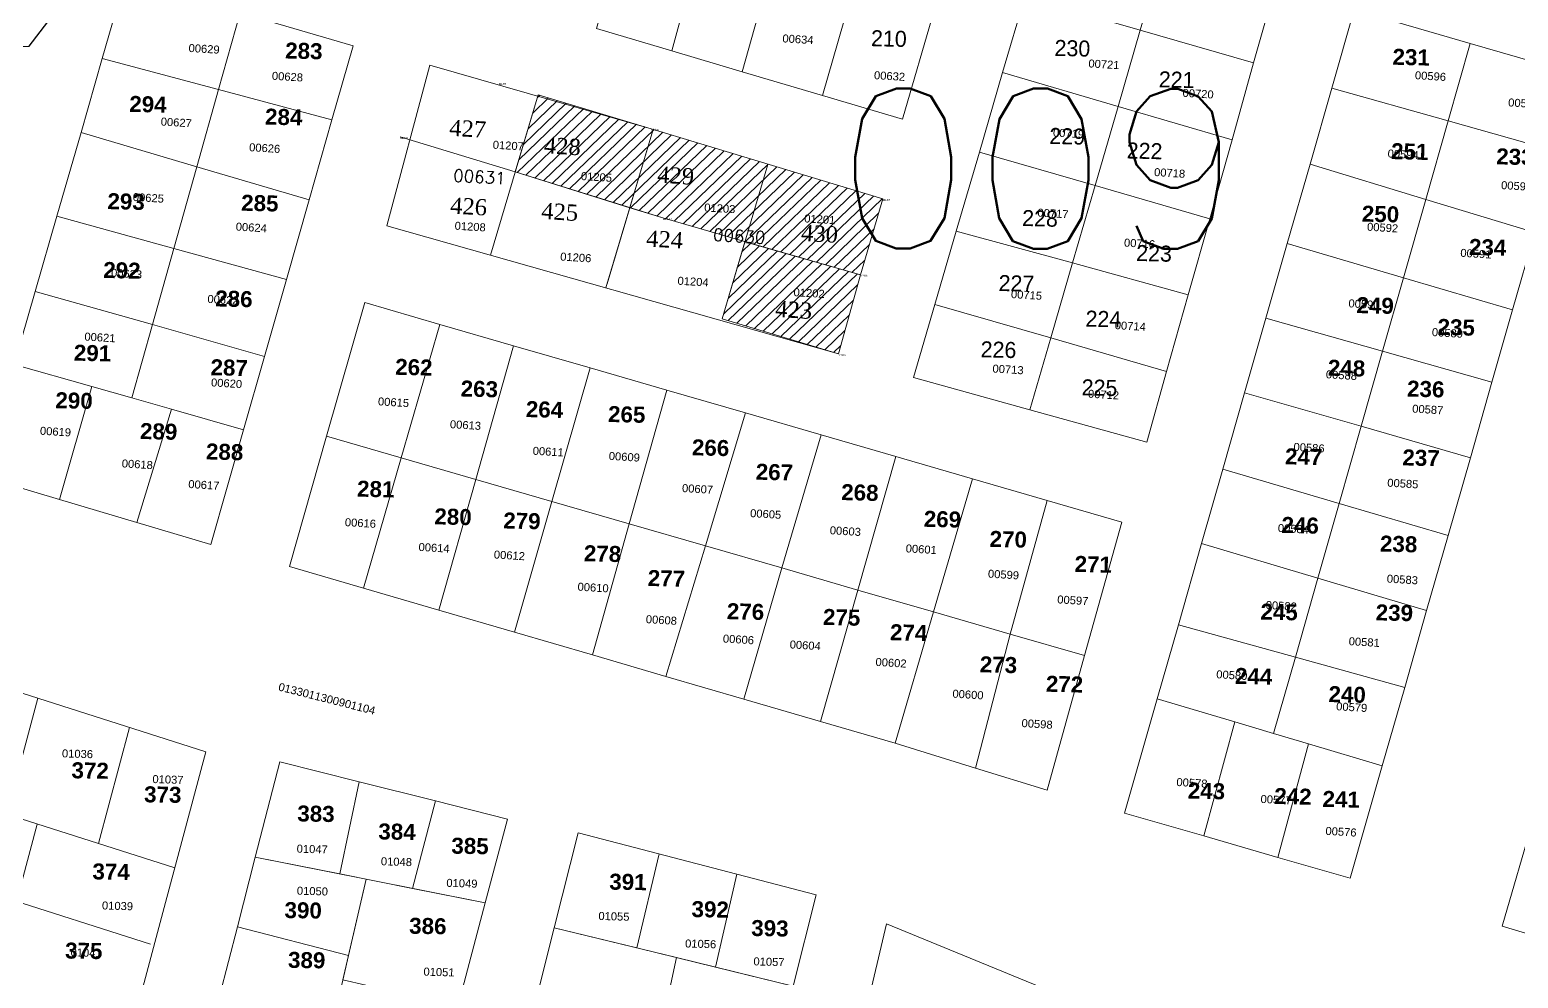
# Model space of a CAD drawing. Header units: metres. Extents: x 251686 to 255059, y 1627526 to 1631912.
# Drawn here: x 253886.4 to 254072.4, y 1630988.2 to 1631106.7 of the extents above; entities that cross this region are included whole.
import ezdxf
from ezdxf.enums import TextEntityAlignment as Align

# ---------------------------------------------------------------- set-up
doc = ezdxf.new("R2010")
doc.units = ezdxf.units.M
doc.header["$MEASUREMENT"] = 0
for name, color, linetype, lineweight in [('0 @ 1', 7, 'Continuous', 0), ('ASSIETTE IMMAT', 7, 'Continuous', 0), ('Régularisation', 1, 'Continuous', 40), ('Voirie', 252, 'Continuous', 0)]:
    doc.layers.add(name, color=color, linetype=linetype, lineweight=lineweight)
for name, color, linetype in [('A_revoir_niveau_0', 7, 'Continuous'), ('historique_numero_parcelle', 7, 'Continuous'), ('limites_parcelles', 7, 'Continuous'), ('limites_sections', 7, 'Continuous'), ('numero_lot', 7, 'Continuous'), ('numero_parcelle', 7, 'Continuous'), ('toponymie', 7, 'Continuous')]:
    doc.layers.add(name, color=color, linetype=linetype)
doc.styles.get("Standard").update_dxf_attribs({"font": 'txt.shx'})
doc.styles.add('Style-Arial', font='arial.ttf')
doc.styles.add('Style-FANCY', font='times.ttf')
doc.styles.add('Style-txt', font='txt.shx')
doc.styles.add('style1', font='')
doc.styles.get('style1').set_extended_font_data('Times New Roman', bold=True)
pattern_1 = [(43.944, (253958.343, 1631091.1976), (-0.693956, 0.720017), [])]
pattern_2 = [(43.944, (253978.9209, 1631074.073), (-0.693956, 0.72002), [])]

msp = doc.modelspace()

# ---------------------------------------------------------------- hatches: boundary and pattern name
at = {"layer": 'A_revoir_niveau_0', "linetype": 'Continuous', "lineweight": 0}
h = msp.add_hatch(dxfattribs=at)
h.set_pattern_fill('HATCH', style=0, pattern_type=2)
h.set_pattern_definition(pattern_1)
h.paths.add_polyline_path([(253965.491235, 1631083.200744), (253975.702686, 1631080.255068), (253975.741509, 1631080.243952), (253990.162847, 1631076.114895), (253992.98085, 1631085.585573), (253964.027399, 1631094.347612), (253949.900518, 1631098.590064), (253947.031693, 1631088.948582), (253961.354619, 1631084.488782)])
h = msp.add_hatch(dxfattribs=at)
h.set_pattern_fill('HATCH', style=0, pattern_type=2)
h.set_pattern_definition(pattern_1)
h.paths.add_polyline_path([(253965.491235, 1631083.200744), (253975.702686, 1631080.255068), (253975.741509, 1631080.243952), (253990.162847, 1631076.114895), (253992.98085, 1631085.585573), (253964.027399, 1631094.347612), (253949.900518, 1631098.590064), (253947.031693, 1631088.948582), (253961.354619, 1631084.488782)])
h = msp.add_hatch(dxfattribs=at)
h.set_pattern_fill('HATCH', style=0, pattern_type=2)
h.set_pattern_definition(pattern_2)
h.paths.add_polyline_path([(253987.412925, 1631066.213889), (253990.162847, 1631076.114895), (253975.741509, 1631080.243952), (253972.875866, 1631070.613167)])
h = msp.add_hatch(dxfattribs=at)
h.set_pattern_fill('HATCH', style=0, pattern_type=2)
h.set_pattern_definition(pattern_2)
h.paths.add_polyline_path([(253987.412925, 1631066.213889), (253990.162847, 1631076.114895), (253975.741509, 1631080.243952), (253972.875866, 1631070.613167)])

# ---------------------------------------------------------------- linework, layer by layer
at = {"layer": 'A_revoir_niveau_0', "color": 7, "linetype": 'Continuous', "lineweight": 0}
for p, q in [((253936.372471, 1631102.307884), (253930.981706, 1631082.237816)), ((253936.372471, 1631102.307884), (253964.027399, 1631094.347612)), ((253949.900518, 1631098.590064), (253943.940041, 1631078.558232)), ((253964.226747, 1631094.141365), (253958.370721, 1631074.460568)), ((253964.226747, 1631094.141365), (253958.51873, 1631074.957995)), ((253964.027399, 1631094.347612), (253992.98085, 1631085.585573)), ((253932.662347, 1631093.331431), (253947.031693, 1631088.948582)), ((253965.491235, 1631083.200744), (253947.031693, 1631088.948582)), ((253978.603799, 1631089.863469), (253972.875866, 1631070.613167)), ((253992.98085, 1631085.585573), (253990.162847, 1631076.114895))]:
    msp.add_line(p, q, dxfattribs=at)
at = {"layer": 'A_revoir_niveau_0', "color": 7, "linetype": 'Continuous', "lineweight": 0, "flags": 128}
msp.add_lwpolyline([(253965.491235, 1631083.200744), (253975.702686, 1631080.255068), (253975.741509, 1631080.243952), (253990.162847, 1631076.114895), (253992.98085, 1631085.585573), (253964.027399, 1631094.347612), (253949.900518, 1631098.590064), (253947.031693, 1631088.948582), (253961.354619, 1631084.488782), (253965.491235, 1631083.200744)], close=True, dxfattribs=at)
msp.add_lwpolyline([(253965.491235, 1631083.200744), (253975.702686, 1631080.255068), (253990.162847, 1631076.114895), (253987.412925, 1631066.213889)], dxfattribs=at)
at = {"layer": 'A_revoir_niveau_0', "color": 7, "linetype": 'Continuous', "lineweight": 0}
msp.add_3dface([(253987.412925, 1631066.213889), (253990.162847, 1631076.114895), (253975.741509, 1631080.243952), (253972.875866, 1631070.613167)], dxfattribs=at)
msp.add_3dface([(253987.412925, 1631066.213889), (253990.162847, 1631076.114895), (253975.741509, 1631080.243952), (253972.875866, 1631070.613167)], dxfattribs=at)
at = {"layer": 'ASSIETTE IMMAT', "color": 2, "linetype": 'Continuous', "lineweight": 30, "elevation": 0.000046, "flags": 128}
msp.add_lwpolyline([(254089.056999, 1630989.119047), (254053.768104, 1630970.237518), (253929.007157, 1630963.077484), (253662.217025, 1630930.4745), (253668.924592, 1630987.703548), (253758.102687, 1631011.359836), (253787.058794, 1631102.338464), (253886.298691, 1631104.643742), (253995.611394, 1631247.197095), (254072.178378, 1631231.497107), (254102.713941, 1631309.866788)], dxfattribs=at)
at = {"layer": 'limites_parcelles', "color": 7, "lineweight": 0, "ltscale": 39.37}
for p, q in [((253877.86082, 1631026.235833), (253908.353421, 1631016.530312)), ((253887.366821, 1631023.210158), (253883.486166, 1631008.703876)), ((253898.814058, 1631019.566606), (253894.933402, 1631005.060323)), ((253908.353421, 1631016.530312), (253905.184765, 1631004.685553)), ((253874.316643, 1631011.622452), (253904.472766, 1631002.02403)), ((253887.301926, 1631007.489353), (253873.609592, 1630956.305698)), ((253951.910071, 1630994.542177), (253954.903101, 1631006.419499)), ((253954.903101, 1631006.419499), (253984.618112, 1630998.676848)), ((253905.184765, 1631004.685553), (253903.151069, 1630997.083295)), ((253962.230306, 1630992.023536), (253965.006988, 1631003.786794)), ((253871.953859, 1631001.880198), (253901.439791, 1630992.495091)), ((253972.075511, 1630989.620759), (253974.740705, 1631001.250541)), ((253903.151069, 1630997.083295), (253900.475285, 1630987.080879)), ((253984.618112, 1630998.676848), (253981.749066, 1630987.2599)), ((253945.543368, 1630969.277164), (253951.910071, 1630994.542177)), ((253951.910071, 1630994.542177), (253967.18481, 1630990.814361)), ((253962.230306, 1630992.023536), (253951.910071, 1630994.542177)), ((253988.156935, 1630972.643652), (253993.423563, 1630995.0325)), ((253993.423563, 1630995.0325), (254035.577767, 1630977.779784)), ((253972.075511, 1630989.620759), (253962.230306, 1630992.023536)), ((253962.841841, 1630971.023206), (253967.18481, 1630990.814361)), ((253967.18481, 1630990.814361), (253981.749066, 1630987.2599)), ((253981.749066, 1630987.2599), (253972.075511, 1630989.620759))]:
    msp.add_line(p, q, dxfattribs=at)
at = {"layer": 'limites_parcelles', "color": 7, "lineweight": 0, "ltscale": 39.37, "flags": 128}
for points in [[(253884.430496, 1631064.916723), (253887.058938, 1631074.027236), (253901.698176, 1631069.877262), (253899.119508, 1631060.736375), (253894.120015, 1631062.153933), (253884.430496, 1631064.916723)], [(253901.698176, 1631069.877262), (253915.67871, 1631065.902236), (253913.070042, 1631056.761574), (253904.089001, 1631059.319043), (253899.119508, 1631060.736375), (253901.698176, 1631069.877262)], [(253899.762709, 1631045.171141), (253890.094015, 1631048.043778), (253894.120015, 1631062.153933), (253899.119508, 1631060.736375), (253904.089001, 1631059.319043), (253899.762709, 1631045.171141)], [(254044.530213, 1631028.344241), (254041.808547, 1631018.804417), (254036.969275, 1631020.250773), (254027.250733, 1631023.143785), (254029.910299, 1631032.404067), (254044.530213, 1631028.344241)], [(254058.182183, 1631024.561686), (254055.378568, 1631014.76247), (254046.178884, 1631017.501584), (254041.808547, 1631018.804417), (254044.530213, 1631028.344241), (254058.182183, 1631024.561686)], [(254042.342428, 1631003.330005), (254033.072296, 1631006.009646), (254036.969275, 1631020.250773), (254041.808547, 1631018.804417), (254046.178884, 1631017.501584), (254042.342428, 1631003.330005)]]:
    msp.add_lwpolyline(points, close=True, dxfattribs=at)
at = {"layer": 'limites_parcelles', "color": 7, "linetype": 'Continuous', "lineweight": 0, "flags": 128}
for points in [[(253894.120015, 1631062.153933), (253899.119508, 1631060.736375), (253901.698176, 1631069.877262), (253887.058938, 1631074.027236), (253884.430496, 1631064.916723), (253894.120015, 1631062.153933)], [(253899.119508, 1631060.736375), (253904.089001, 1631059.319043), (253913.070042, 1631056.761574), (253915.67871, 1631065.902236), (253901.698176, 1631069.877262), (253899.119508, 1631060.736375)], [(253904.089001, 1631059.319043), (253899.119508, 1631060.736375), (253894.120015, 1631062.153933), (253890.094015, 1631048.043778), (253899.762709, 1631045.171141), (253904.089001, 1631059.319043)], [(254055.378568, 1631014.76247), (254058.182183, 1631024.561686), (254044.530213, 1631028.344241), (254041.808547, 1631018.804417), (254046.178884, 1631017.501584), (254055.378568, 1631014.76247)], [(254033.072296, 1631006.009646), (254042.342428, 1631003.330005), (254046.178884, 1631017.501584), (254041.808547, 1631018.804417), (254036.969275, 1631020.250773), (254033.072296, 1631006.009646)]]:
    msp.add_lwpolyline(points, close=True, dxfattribs=at)
at = {"layer": 'limites_parcelles', "color": 7, "lineweight": 0, "ltscale": 39.37}
for points in [[(253970.329126, 1631117.733448), (253966.616493, 1631104.070953), (253957.197191, 1631106.861717), (253961.049519, 1631120.483162)], [(254027.950033, 1631116.320974), (254025.137469, 1631106.661829), (254010.698375, 1631110.830302), (254013.521013, 1631120.499371)], [(253979.239569, 1631115.096507), (253975.387241, 1631101.475062), (253966.616493, 1631104.070953), (253970.329126, 1631117.733448)], [(254039.307171, 1631102.575381), (254025.137469, 1631106.661829), (254027.950033, 1631116.320974), (254042.039813, 1631112.245126)], [(253989.337349, 1631112.100647), (253985.435098, 1631098.489576), (253975.387241, 1631101.475062), (253979.239569, 1631115.096507)], [(253912.670918, 1631108.845932), (253909.9688, 1631099.24596), (253895.427533, 1631103.125192), (253898.302347, 1631113.083877)], [(253999.385207, 1631109.115161), (253995.413183, 1631095.534615), (253985.435098, 1631098.489576), (253989.337349, 1631112.100647)], [(254022.365954, 1631097.14238), (254007.93731, 1631101.370776), (254010.698375, 1631110.830302), (254025.137469, 1631106.661829)], [(253924.120755, 1631095.459653), (253909.9688, 1631099.24596), (253912.670918, 1631108.845932), (253926.760172, 1631104.700086)], [(254051.857226, 1631109.201368), (254066.386093, 1631105.002221), (254063.623377, 1631095.322701), (254049.063836, 1631099.432076)], [(254039.307171, 1631102.575381), (254036.605054, 1631092.975409), (254022.365954, 1631097.14238), (254025.137469, 1631106.661829)], [(254066.386093, 1631105.002221), (254080.056861, 1631101.059521), (254077.314745, 1631091.459849), (254063.623377, 1631095.322701)], [(253892.767966, 1631093.864909), (253895.427533, 1631103.125192), (253909.9688, 1631099.24596), (253907.256233, 1631089.586065)], [(254019.49159, 1631087.243693), (254005.032647, 1631091.432315), (254007.93731, 1631101.370776), (254022.365954, 1631097.14238)], [(254063.623377, 1631095.322701), (254060.829761, 1631085.523411), (254046.362545, 1631089.942101), (254049.063836, 1631099.432076)], [(253909.9688, 1631099.24596), (253924.120755, 1631095.459653), (253921.265565, 1631085.450819), (253907.256233, 1631089.586065)], [(254036.605054, 1631092.975409), (254033.820838, 1631083.096045), (254019.49159, 1631087.243693), (254022.365954, 1631097.14238)], [(253889.759629, 1631083.437214), (253892.767966, 1631093.864909), (253907.256233, 1631089.586065), (253904.379618, 1631079.387387)], [(254077.314745, 1631091.459849), (254074.428956, 1631081.371242), (254060.829761, 1631085.523411), (254063.623377, 1631095.322701)], [(254016.679026, 1631077.584548), (254002.148584, 1631081.573701), (254005.032647, 1631091.432315), (254019.49159, 1631087.243693)], [(253907.256233, 1631089.586065), (253921.265565, 1631085.450819), (253918.430901, 1631075.511832), (253904.379618, 1631079.387387)], [(254060.829761, 1631085.523411), (254058.046296, 1631075.744044), (254043.51803, 1631080.023189), (254046.362545, 1631089.942101)], [(254033.820838, 1631083.096045), (254031.139621, 1631073.61592), (254016.679026, 1631077.584548), (254019.49159, 1631087.243693)], [(254074.428956, 1631081.371242), (254071.67654, 1631071.731646), (254058.046296, 1631075.744044), (254060.829761, 1631085.523411)], [(253887.058938, 1631074.027236), (253889.759629, 1631083.437214), (253904.379618, 1631079.387387), (253901.698176, 1631069.877262)], [(254013.948711, 1631068.224794), (253999.469694, 1631072.403566), (254002.148584, 1631081.573701), (254016.679026, 1631077.584548)], [(253904.379618, 1631079.387387), (253918.430901, 1631075.511832), (253915.67871, 1631065.902236), (253901.698176, 1631069.877262)], [(254058.046296, 1631075.744044), (254055.427403, 1631066.573459), (254040.848013, 1631070.702983), (254043.51803, 1631080.023189)], [(254031.139621, 1631073.61592), (254028.437729, 1631064.045947), (254013.948711, 1631068.224794), (254016.679026, 1631077.584548)], [(254071.67654, 1631071.731646), (254069.088622, 1631062.690832), (254055.427403, 1631066.573459), (254058.046296, 1631075.744044)], [(253928.219516, 1631072.628295), (253937.619344, 1631069.907679), (253932.774156, 1631053.243606), (253923.4641, 1631055.933547)], [(254011.341244, 1631059.244128), (253996.801028, 1631063.263355), (253999.469694, 1631072.403566), (254013.948711, 1631068.224794)], [(253937.619344, 1631069.907679), (253946.819629, 1631067.248563), (253942.104136, 1631050.543515), (253932.774156, 1631053.243606)], [(254055.427403, 1631066.573459), (254052.746862, 1631057.18333), (254038.177922, 1631061.372778), (254040.848013, 1631070.702983)], [(254028.437729, 1631064.045947), (254025.951384, 1631055.214375), (254011.341244, 1631059.244128), (254013.948711, 1631068.224794)], [(253956.399076, 1631064.476598), (253951.613811, 1631047.802074), (253942.104136, 1631050.543515), (253946.819629, 1631067.248563)], [(254069.088622, 1631062.690832), (254066.387706, 1631053.250855), (254052.746862, 1631057.18333), (254055.427403, 1631066.573459)], [(253890.094015, 1631048.043778), (253880.405397, 1631050.926565), (253884.430496, 1631064.916723), (253894.120015, 1631062.153933)], [(253965.968449, 1631061.694708), (253961.263031, 1631044.999585), (253951.613811, 1631047.802074), (253956.399076, 1631064.476598)], [(253975.807363, 1631058.850794), (253970.79263, 1631042.247995), (253961.263031, 1631044.999585), (253965.968449, 1631061.694708)], [(254050.00437, 1631047.53366), (254035.446106, 1631051.81303), (254038.177922, 1631061.372778), (254052.746862, 1631057.18333)], [(253908.982318, 1631042.421877), (253899.762709, 1631045.171141), (253904.089001, 1631059.319043), (253913.070042, 1631056.761574)], [(253975.807363, 1631058.850794), (253985.267039, 1631056.109729), (253980.352153, 1631039.48618), (253970.79263, 1631042.247995)], [(254066.387706, 1631053.250855), (254063.604766, 1631043.541486), (254050.00437, 1631047.53366), (254052.746862, 1631057.18333)], [(253932.774156, 1631053.243606), (253928.051966, 1631036.97862), (253918.831907, 1631039.667885), (253923.4641, 1631055.933547)], [(253994.597019, 1631053.409638), (253989.861678, 1631036.72474), (253980.352153, 1631039.48618), (253985.267039, 1631056.109729)], [(253942.104136, 1631050.543515), (253937.501492, 1631034.21763), (253928.051966, 1631036.97862), (253932.774156, 1631053.243606)], [(254004.176467, 1631050.637673), (253999.301504, 1631034.003824), (253989.861678, 1631036.72474), (253994.597019, 1631053.409638)], [(254047.344428, 1631038.223379), (254032.796464, 1631042.542672), (254035.446106, 1631051.81303), (254050.00437, 1631047.53366)], [(253951.613811, 1631047.802074), (253946.931094, 1631031.46679), (253937.501492, 1631034.21763), (253942.104136, 1631050.543515)], [(254004.176467, 1631050.637673), (254013.516372, 1631047.927508), (254008.880952, 1631031.231859), (253999.301504, 1631034.003824)], [(253961.263031, 1631044.999585), (253956.670011, 1631028.623627), (253946.931094, 1631031.46679), (253951.613811, 1631047.802074)], [(254013.516372, 1631047.927508), (254022.846352, 1631045.227417), (254018.191008, 1631028.541918), (254008.880952, 1631031.231859)], [(254063.604766, 1631043.541486), (254060.924524, 1631034.191357), (254047.344428, 1631038.223379), (254050.00437, 1631047.53366)], [(253970.79263, 1631042.247995), (253965.860146, 1631025.944586), (253956.670011, 1631028.623627), (253961.263031, 1631044.999585)], [(253980.352153, 1631039.48618), (253975.619063, 1631023.101272), (253965.860146, 1631025.944586), (253970.79263, 1631042.247995)], [(254047.344428, 1631038.223379), (254044.530213, 1631028.344241), (254029.910299, 1631032.404067), (254032.796464, 1631042.542672)], [(253989.861678, 1631036.72474), (253985.188435, 1631020.319382), (253975.619063, 1631023.101272), (253980.352153, 1631039.48618)], [(254060.924524, 1631034.191357), (254058.182183, 1631024.561686), (254044.530213, 1631028.344241), (254047.344428, 1631038.223379)], [(253999.301504, 1631034.003824), (253994.498191, 1631017.589443), (253985.188435, 1631020.319382), (253989.861678, 1631036.72474)], [(254008.880952, 1631031.231859), (254004.555223, 1631014.493885), (253994.498191, 1631017.589443), (253999.301504, 1631034.003824)], [(254018.191008, 1631028.541918), (254013.514689, 1631011.726573), (254004.555223, 1631014.493885), (254008.880952, 1631031.231859)], [(254033.072296, 1631006.009646), (254023.163534, 1631008.874085), (254027.250733, 1631023.143785), (254036.969275, 1631020.250773)], [(254055.378568, 1631014.76247), (254051.353093, 1631000.722313), (254042.342428, 1631003.330005), (254046.178884, 1631017.501584)], [(253927.522174, 1631012.778824), (253925.095227, 1631001.269616), (253914.548668, 1631003.370285), (253917.600045, 1631015.267533)], [(253937.066115, 1631010.384964), (253934.205206, 1630999.455082), (253925.095227, 1631001.269616), (253927.522174, 1631012.778824)], [(253934.205206, 1630999.455082), (253937.066115, 1631010.384964), (253946.052571, 1631008.130935), (253943.285285, 1630997.646504)], [(254079.937387, 1630991.86756), (254070.36884, 1630994.759447), (254074.330639, 1631008.310069), (254083.670544, 1631005.599903)], [(253926.198768, 1630991.079748), (253912.310231, 1630994.642765), (253914.548668, 1631003.370285), (253928.396341, 1631000.6121)], [(253939.876072, 1630984.7301), (253925.495473, 1630988.029179), (253928.396341, 1631000.6121), (253943.285285, 1630997.646504)], [(253926.198768, 1630991.079748), (253924.316559, 1630982.915326), (253910.093772, 1630986.000933), (253912.310231, 1630994.642765)]]:
    msp.add_3dface(points, dxfattribs=at)
at = {"layer": 'limites_parcelles', "color": 7, "linetype": 'Continuous', "lineweight": 0}
for points in [[(253970.329126, 1631117.733448), (253961.049519, 1631120.483162), (253957.197191, 1631106.861717), (253966.616493, 1631104.070953)], [(254013.521013, 1631120.499371), (254010.698375, 1631110.830302), (254025.137469, 1631106.661829), (254027.950033, 1631116.320974)], [(253966.616493, 1631104.070953), (253975.387241, 1631101.475062), (253979.239569, 1631115.096507), (253970.329126, 1631117.733448)], [(254042.039813, 1631112.245126), (254027.950033, 1631116.320974), (254025.137469, 1631106.661829), (254039.307171, 1631102.575381)], [(253979.239569, 1631115.096507), (253975.387241, 1631101.475062), (253985.435098, 1631098.489576), (253989.337349, 1631112.100647)], [(253898.302347, 1631113.083877), (253895.427533, 1631103.125192), (253909.9688, 1631099.24596), (253912.670918, 1631108.845932)], [(253989.337349, 1631112.100647), (253985.435098, 1631098.489576), (253995.413183, 1631095.534615), (253999.385207, 1631109.115161)], [(254025.137469, 1631106.661829), (254010.698375, 1631110.830302), (254007.93731, 1631101.370776), (254022.365954, 1631097.14238)], [(253926.760172, 1631104.700086), (253912.670918, 1631108.845932), (253909.9688, 1631099.24596), (253924.120755, 1631095.459653)], [(254049.063836, 1631099.432076), (254063.623377, 1631095.322701), (254066.386093, 1631105.002221), (254051.857226, 1631109.201368)], [(254025.137469, 1631106.661829), (254022.365954, 1631097.14238), (254036.605054, 1631092.975409), (254039.307171, 1631102.575381)], [(254063.623377, 1631095.322701), (254077.314745, 1631091.459849), (254080.056861, 1631101.059521), (254066.386093, 1631105.002221)], [(253907.256233, 1631089.586065), (253909.9688, 1631099.24596), (253895.427533, 1631103.125192), (253892.767966, 1631093.864909)], [(254022.365954, 1631097.14238), (254007.93731, 1631101.370776), (254005.032647, 1631091.432315), (254019.49159, 1631087.243693)], [(254049.063836, 1631099.432076), (254046.362545, 1631089.942101), (254060.829761, 1631085.523411), (254063.623377, 1631095.322701)], [(253907.256233, 1631089.586065), (253921.265565, 1631085.450819), (253924.120755, 1631095.459653), (253909.9688, 1631099.24596)], [(254022.365954, 1631097.14238), (254019.49159, 1631087.243693), (254033.820838, 1631083.096045), (254036.605054, 1631092.975409)], [(253904.379618, 1631079.387387), (253907.256233, 1631089.586065), (253892.767966, 1631093.864909), (253889.759629, 1631083.437214)], [(254074.428956, 1631081.371242), (254077.314745, 1631091.459849), (254063.623377, 1631095.322701), (254060.829761, 1631085.523411)], [(254016.679026, 1631077.584548), (254019.49159, 1631087.243693), (254005.032647, 1631091.432315), (254002.148584, 1631081.573701)], [(253904.379618, 1631079.387387), (253918.430901, 1631075.511832), (253921.265565, 1631085.450819), (253907.256233, 1631089.586065)], [(254058.046296, 1631075.744044), (254060.829761, 1631085.523411), (254046.362545, 1631089.942101), (254043.51803, 1631080.023189)], [(254019.49159, 1631087.243693), (254016.679026, 1631077.584548), (254031.139621, 1631073.61592), (254033.820838, 1631083.096045)], [(254060.829761, 1631085.523411), (254058.046296, 1631075.744044), (254071.67654, 1631071.731646), (254074.428956, 1631081.371242)], [(253901.698176, 1631069.877262), (253904.379618, 1631079.387387), (253889.759629, 1631083.437214), (253887.058938, 1631074.027236)], [(254013.948711, 1631068.224794), (254016.679026, 1631077.584548), (254002.148584, 1631081.573701), (253999.469694, 1631072.403566)], [(253901.698176, 1631069.877262), (253915.67871, 1631065.902236), (253918.430901, 1631075.511832), (253904.379618, 1631079.387387)], [(254055.427403, 1631066.573459), (254058.046296, 1631075.744044), (254043.51803, 1631080.023189), (254040.848013, 1631070.702983)], [(254016.679026, 1631077.584548), (254013.948711, 1631068.224794), (254028.437729, 1631064.045947), (254031.139621, 1631073.61592)], [(254069.088622, 1631062.690832), (254071.67654, 1631071.731646), (254058.046296, 1631075.744044), (254055.427403, 1631066.573459)], [(253923.4641, 1631055.933547), (253932.774156, 1631053.243606), (253937.619344, 1631069.907679), (253928.219516, 1631072.628295)], [(254013.948711, 1631068.224794), (253999.469694, 1631072.403566), (253996.801028, 1631063.263355), (254011.341244, 1631059.244128)], [(253932.774156, 1631053.243606), (253942.104136, 1631050.543515), (253946.819629, 1631067.248563), (253937.619344, 1631069.907679)], [(254040.848013, 1631070.702983), (254038.177922, 1631061.372778), (254052.746862, 1631057.18333), (254055.427403, 1631066.573459)], [(254013.948711, 1631068.224794), (254011.341244, 1631059.244128), (254025.951384, 1631055.214375), (254028.437729, 1631064.045947)], [(253956.399076, 1631064.476598), (253946.819629, 1631067.248563), (253942.104136, 1631050.543515), (253951.613811, 1631047.802074)], [(254066.387706, 1631053.250855), (254069.088622, 1631062.690832), (254055.427403, 1631066.573459), (254052.746862, 1631057.18333)], [(253894.120015, 1631062.153933), (253884.430496, 1631064.916723), (253880.405397, 1631050.926565), (253890.094015, 1631048.043778)], [(253956.399076, 1631064.476598), (253951.613811, 1631047.802074), (253961.263031, 1631044.999585), (253965.968449, 1631061.694708)], [(253975.807363, 1631058.850794), (253965.968449, 1631061.694708), (253961.263031, 1631044.999585), (253970.79263, 1631042.247995)], [(254052.746862, 1631057.18333), (254038.177922, 1631061.372778), (254035.446106, 1631051.81303), (254050.00437, 1631047.53366)], [(253913.070042, 1631056.761574), (253904.089001, 1631059.319043), (253899.762709, 1631045.171141), (253908.982318, 1631042.421877)], [(253970.79263, 1631042.247995), (253980.352153, 1631039.48618), (253985.267039, 1631056.109729), (253975.807363, 1631058.850794)], [(254052.746862, 1631057.18333), (254050.00437, 1631047.53366), (254063.604766, 1631043.541486), (254066.387706, 1631053.250855)], [(253923.4641, 1631055.933547), (253918.831907, 1631039.667885), (253928.051966, 1631036.97862), (253932.774156, 1631053.243606)], [(253985.267039, 1631056.109729), (253980.352153, 1631039.48618), (253989.861678, 1631036.72474), (253994.597019, 1631053.409638)], [(253932.774156, 1631053.243606), (253928.051966, 1631036.97862), (253937.501492, 1631034.21763), (253942.104136, 1631050.543515)], [(253999.301504, 1631034.003824), (254004.176467, 1631050.637673), (253994.597019, 1631053.409638), (253989.861678, 1631036.72474)], [(254050.00437, 1631047.53366), (254035.446106, 1631051.81303), (254032.796464, 1631042.542672), (254047.344428, 1631038.223379)], [(253951.613811, 1631047.802074), (253942.104136, 1631050.543515), (253937.501492, 1631034.21763), (253946.931094, 1631031.46679)], [(253999.301504, 1631034.003824), (254008.880952, 1631031.231859), (254013.516372, 1631047.927508), (254004.176467, 1631050.637673)], [(253951.613811, 1631047.802074), (253946.931094, 1631031.46679), (253956.670011, 1631028.623627), (253961.263031, 1631044.999585)], [(254008.880952, 1631031.231859), (254018.191008, 1631028.541918), (254022.846352, 1631045.227417), (254013.516372, 1631047.927508)], [(254050.00437, 1631047.53366), (254047.344428, 1631038.223379), (254060.924524, 1631034.191357), (254063.604766, 1631043.541486)], [(253970.79263, 1631042.247995), (253961.263031, 1631044.999585), (253956.670011, 1631028.623627), (253965.860146, 1631025.944586)], [(253980.352153, 1631039.48618), (253970.79263, 1631042.247995), (253965.860146, 1631025.944586), (253975.619063, 1631023.101272)], [(254047.344428, 1631038.223379), (254032.796464, 1631042.542672), (254029.910299, 1631032.404067), (254044.530213, 1631028.344241)], [(253980.352153, 1631039.48618), (253975.619063, 1631023.101272), (253985.188435, 1631020.319382), (253989.861678, 1631036.72474)], [(254047.344428, 1631038.223379), (254044.530213, 1631028.344241), (254058.182183, 1631024.561686), (254060.924524, 1631034.191357)], [(253989.861678, 1631036.72474), (253985.188435, 1631020.319382), (253994.498191, 1631017.589443), (253999.301504, 1631034.003824)], [(253999.301504, 1631034.003824), (253994.498191, 1631017.589443), (254004.555223, 1631014.493885), (254008.880952, 1631031.231859)], [(254008.880952, 1631031.231859), (254004.555223, 1631014.493885), (254013.514689, 1631011.726573), (254018.191008, 1631028.541918)], [(254036.969275, 1631020.250773), (254027.250733, 1631023.143785), (254023.163534, 1631008.874085), (254033.072296, 1631006.009646)], [(254046.178884, 1631017.501584), (254042.342428, 1631003.330005), (254051.353093, 1631000.722313), (254055.378568, 1631014.76247)], [(254083.670544, 1631005.599903), (254074.330639, 1631008.310069), (254070.36884, 1630994.759447), (254079.937387, 1630991.86756)]]:
    msp.add_3dface(points, dxfattribs=at)
at = {"layer": 'Régularisation', "color": 7, "lineweight": 0}
msp.add_line((253987.412925, 1631066.213889), (253930.981706, 1631082.237816), dxfattribs=at)
at = {"layer": 'voirie', "color": 7, "linetype": 'Continuous', "lineweight": 80}
msp.add_open_spline([(253618.558244, 1630811.932652), (253615.639965, 1630812.823285), (253612.721686, 1630813.713918), (253609.803407, 1630814.60455), (253607.051619, 1630815.444371), (253604.28836, 1630818.63114), (253604.597998, 1630821.489492), (253608.879476, 1630861.012923), (253613.679035, 1630900.534004), (253618.076199, 1630940.073487), (253623.136282, 1630985.573973), (253628.268606, 1631030.976074), (253633.223772, 1631076.576022), (253634.317535, 1631086.641381), (253634.390859, 1631096.772138), (253634.417469, 1631106.867911), (253634.441295, 1631115.907208), (253633.982819, 1631124.943612), (253633.083457, 1631133.978144), (253632.018726, 1631144.673885), (253630.477717, 1631155.231028), (253628.292656, 1631165.75292), (253626.554852, 1631174.121101), (253624.462729, 1631182.356365), (253622.245744, 1631190.583704), (253615.784295, 1631214.56245), (253606.592977, 1631237.586064), (253600.20021, 1631261.731338), (253597.027588, 1631273.714228), (253595.436991, 1631285.931137), (253594.149848, 1631298.19839), (253593.061889, 1631308.567295), (253593.037429, 1631319.04618), (253593.55566, 1631329.437908), (253594.188212, 1631342.122032), (253596.8899, 1631354.525442), (253600.110726, 1631367.008141), (253602.257842, 1631375.329548), (253604.954448, 1631382.588503), (253611.011083, 1631389.976855), (253613.642329, 1631393.186654), (253616.792364, 1631396.786055), (253620.285227, 1631395.975768), (253624.378482, 1631395.0262), (253628.459689, 1631393.20247), (253632.606743, 1631392.010686), (253636.54384, 1631390.87924), (253640.468697, 1631389.654666), (253644.453802, 1631388.746699), (253649.761946, 1631387.537291), (253655.405416, 1631388.431876), (253660.812723, 1631389.297499), (253665.215455, 1631390.002306), (253669.489528, 1631390.982027), (253673.644372, 1631392.898265), (253678.238138, 1631395.016937), (253682.490995, 1631397.435796), (253686.073026, 1631400.813738), (253690.223101, 1631404.727358), (253694.323273, 1631408.653403), (253698.389043, 1631412.636025), (253711.293324, 1631425.2764), (253724.093398, 1631438.011808), (253737.033453, 1631450.616925), (253740.955361, 1631454.437318), (253745.028885, 1631458.085565), (253749.109963, 1631461.745752), (253753.835806, 1631465.984208), (253758.828345, 1631469.83763), (253764.00603, 1631473.567288), (253774.841242, 1631481.37225), (253786.412482, 1631487.56758), (253798.462042, 1631493.48), (253808.963888, 1631498.632994), (253819.557771, 1631502.666107), (253830.925024, 1631505.693489), (253838.266496, 1631507.648705), (253845.655041, 1631508.615547), (253853.090516, 1631508.931646), (253861.206892, 1631509.276692), (253869.398631, 1631508.891861), (253877.514405, 1631507.757047), (253885.439796, 1631506.648854), (253893.544762, 1631505.622911), (253900.743999, 1631502.228111), (253936.629224, 1631485.306432), (253972.51445, 1631468.384754), (254008.399675, 1631451.463076)], degree=3, knots=[0, 0, 0, 0, 0.0087382484, 0.0087382484, 0.0087382484, 0.0169779686, 0.0169779686, 0.0169779686, 0.1309114656, 0.1309114656, 0.1309114656, 0.2620216633, 0.2620216633, 0.2620216633, 0.2909618549, 0.2909618549, 0.2909618549, 0.3168735907, 0.3168735907, 0.3168735907, 0.3475497981, 0.3475497981, 0.3475497981, 0.3719469377, 0.3719469377, 0.3719469377, 0.4430528956, 0.4430528956, 0.4430528956, 0.4783415758, 0.4783415758, 0.4783415758, 0.5081693578, 0.5081693578, 0.5081693578, 0.5445770939, 0.5445770939, 0.5445770939, 0.5688477719, 0.5688477719, 0.5688477719, 0.5793919363, 0.5793919363, 0.5793919363, 0.5917485506, 0.5917485506, 0.5917485506, 0.6034795707, 0.6034795707, 0.6034795707, 0.6191052461, 0.6191052461, 0.6191052461, 0.6318279681, 0.6318279681, 0.6318279681, 0.6458947313, 0.6458947313, 0.6458947313, 0.6621922199, 0.6621922199, 0.6621922199, 0.7139185453, 0.7139185453, 0.7139185453, 0.7295959021, 0.7295959021, 0.7295959021, 0.7477501072, 0.7477501072, 0.7477501072, 0.7857409622, 0.7857409622, 0.7857409622, 0.8188520569, 0.8188520569, 0.8188520569, 0.840236657, 0.840236657, 0.840236657, 0.8635795445, 0.8635795445, 0.8635795445, 0.8863748433, 0.8863748433, 0.8863748433, 1, 1, 1, 1], dxfattribs=at)

# ---------------------------------------------------------------- texts
at = {"layer": '0 @ 1', "color": 7, "linetype": 'Continuous', "lineweight": 0, "style": 'Style-FANCY'}
for s, p in [('427', (253941.09756, 1631094.362125)), ('428', (253952.928868, 1631092.174437)), ('429', (253967.090629, 1631088.502592)), ('426', (253941.212588, 1631084.652029)), ('425', (253952.596456, 1631083.970165)), ('424', (253965.708643, 1631080.534824)), ('430', (253985.069605, 1631081.240687)), ('423', (253981.836436, 1631071.731139))]:
    msp.add_text(s, height=2.031998, rotation=356.57223, dxfattribs=at).set_placement(p, align=Align.MIDDLE_CENTER)
at = {"layer": 'historique_numero_parcelle', "color": 7, "lineweight": 0, "style": 'Style-txt'}
for s, p in [('00631', (253942.559768, 1631088.334801)), ('00630', (253975.021779, 1631080.936649))]:
    msp.add_text(s, height=1.524, rotation=356.57223, dxfattribs=at).set_placement(p, align=Align.MIDDLE_CENTER)
at = {"layer": 'limites_sections', "color": 3, "lineweight": 30, "style": 'Style-txt'}
msp.add_text('009', height=19.99996, rotation=359.9442, dxfattribs=at).set_placement((254012.665352, 1631089.365292), align=Align.MIDDLE_CENTER)
at = {"layer": 'numero_lot', "color": 7, "lineweight": 0, "char_height": 2, "attachment_point": 7, "rotation": 358.56997871, "line_spacing_factor": 0.72, "style": 'style1'}
for s, insert in [('\\fArial|b1|i0|c00|p39;283', (253918.262023, 1631103.099006)), ('\\fArial|b1|i0|c00|p39;231', (254056.64255, 1631102.316412)), ('\\fArial|b1|i0|c00|p39;294', (253898.786366, 1631096.431556)), ('\\fArial|b1|i0|c00|p39;284', (253915.747165, 1631094.846451)), ('\\fArial|b1|i0|c00|p39;251', (254056.463192, 1631090.533581)), ('\\fArial|b1|i0|c00|p39;233', (254069.60599, 1631089.876767)), ('\\fArial|b1|i0|c00|p39;293', (253896.053875, 1631084.282353)), ('\\fArial|b1|i0|c00|p39;285', (253912.763342, 1631084.086081)), ('\\fArial|b1|i0|c00|p39;250', (254052.809288, 1631082.724638)), ('\\fArial|b1|i0|c00|p39;234', (254066.198591, 1631078.565225)), ('\\fArial|b1|i0|c00|p39;292', (253895.526586, 1631075.68975)), ('\\fArial|b1|i0|c00|p39;286', (253909.521032, 1631072.133466)), ('\\fArial|b1|i0|c00|p39;249', (254052.140768, 1631071.302919)), ('\\fArial|b1|i0|c00|p39;235', (254062.270478, 1631068.57165)), ('\\fArial|b1|i0|c00|p39;291', (253891.853311, 1631065.359667)), ('\\fArial|b1|i0|c00|p39;287', (253908.935271, 1631063.542323)), ('\\fArial|b1|i0|c00|p39;262', (253932.011543, 1631063.592787)), ('\\fArial|b1|i0|c00|p39;248', (254048.568446, 1631063.479384)), ('\\fArial|b1|i0|c00|p39;263', (253940.193267, 1631060.878961)), ('\\fArial|b1|i0|c00|p39;236', (254058.46368, 1631060.864547)), ('\\fArial|b1|i0|c00|p39;290', (253889.548018, 1631059.422699)), ('\\fArial|b1|i0|c00|p39;264', (253948.337594, 1631058.311578)), ('\\fArial|b1|i0|c00|p39;265', (253958.61243, 1631057.696599)), ('\\fArial|b1|i0|c00|p39;289', (253900.123563, 1631055.575607)), ('\\fArial|b1|i0|c00|p39;288', (253908.364189, 1631053.021402)), ('\\fArial|b1|i0|c00|p39;266', (253969.092323, 1631053.537856)), ('\\fArial|b1|i0|c00|p39;247', (254043.216093, 1631052.441671)), ('\\fArial|b1|i0|c00|p39;237', (254057.877919, 1631052.273404)), ('\\fArial|b1|i0|c00|p39;267', (253977.071808, 1631050.49047)), ('\\fArial|b1|i0|c00|p39;281', (253927.2467, 1631048.373036)), ('\\fArial|b1|i0|c00|p39;268', (253987.749942, 1631047.943622)), ('\\fArial|b1|i0|c00|p39;280', (253936.907796, 1631044.915679)), ('\\fArial|b1|i0|c00|p39;279', (253945.516737, 1631044.400251)), ('\\fArial|b1|i0|c00|p39;269', (253998.070298, 1631044.607055)), ('\\fArial|b1|i0|c00|p39;246', (254042.771797, 1631043.846996)), ('\\fArial|b1|i0|c00|p39;270', (254006.289201, 1631042.099633)), ('\\fArial|b1|i0|c00|p39;238', (254055.076999, 1631041.510654)), ('\\fArial|b1|i0|c00|p39;278', (253955.588688, 1631040.306815)), ('\\fArial|b1|i0|c00|p39;271', (254016.915338, 1631039.002577)), ('\\fArial|b1|i0|c00|p39;277', (253963.573219, 1631037.24264)), ('\\fArial|b1|i0|c00|p39;276', (253973.455165, 1631033.072108)), ('\\fArial|b1|i0|c00|p39;275', (253985.470352, 1631032.350939)), ('\\fArial|b1|i0|c00|p39;245', (254040.142432, 1631033.019282)), ('\\fArial|b1|i0|c00|p39;239', (254054.542166, 1631032.918239)), ('\\fArial|b1|i0|c00|p39;274', (253993.846833, 1631030.473649)), ('\\fArial|b1|i0|c00|p39;273', (254005.067377, 1631026.429949)), ('\\fArial|b1|i0|c00|p39;244', (254036.957805, 1631025.012581)), ('\\fArial|b1|i0|c00|p39;272', (254013.323094, 1631024.033613)), ('\\fArial|b1|i0|c00|p39;240', (254048.644414, 1631022.713942)), ('\\fArial|b1|i0|c00|p39;243', (254031.05915, 1631010.663195)), ('\\fArial|b1|i0|c00|p39;242', (254041.86759, 1631010.014947)), ('\\fArial|b1|i0|c00|p39;241', (254047.894647, 1631009.653014))]:
    msp.add_mtext(s, dxfattribs=dict(at, insert=insert))
at = {"layer": 'numero_lot', "color": 7, "lineweight": 0, "char_height": 1.999996, "attachment_point": 5, "rotation": 358.56997871, "line_spacing_factor": 0.6}
for s, insert in [('\\fComic Sans MS|b0|i0|c00|p71;210', (253993.727804, 1631105.600204)), ('\\fComic Sans MS|b0|i0|c00|p71;230', (254016.660299, 1631104.385554)), ('\\fComic Sans MS|b0|i0|c00|p71;221', (254029.693054, 1631100.477037)), ('\\fComic Sans MS|b0|i0|c00|p71;229', (254016.017655, 1631093.395555)), ('\\fComic Sans MS|b0|i0|c00|p71;222', (254025.679847, 1631091.584836)), ('\\fComic Sans MS|b0|i0|c00|p71;228', (254012.615232, 1631083.139692)), ('\\fComic Sans MS|b0|i0|c00|p71;223', (254026.863997, 1631078.769338)), ('\\fComic Sans MS|b0|i0|c00|p71;227', (254009.667229, 1631075.031958)), ('\\fComic Sans MS|b0|i0|c00|p71;224', (254020.536762, 1631070.586223)), ('\\fComic Sans MS|b0|i0|c00|p71;226', (254007.42432, 1631066.738606)), ('\\fComic Sans MS|b0|i0|c00|p71;225', (254020.046254, 1631061.992702))]:
    msp.add_mtext(s, dxfattribs=dict(at, insert=insert))
at = {"layer": 'numero_lot', "color": 7, "linetype": 'Continuous', "lineweight": 0, "char_height": 2, "attachment_point": 7, "rotation": 359.00002359, "line_spacing_factor": 0.72, "style": 'style1'}
for s, insert in [('\\fArial|b1|i0|c00|p39;372', (253891.565721, 1631013.193991)), ('\\fArial|b1|i0|c00|p39;373', (253900.6376, 1631010.193731)), ('\\fArial|b1|i0|c00|p39;383', (253919.786092, 1631007.801378)), ('\\fArial|b1|i0|c00|p39;384', (253929.913551, 1631005.555786)), ('\\fArial|b1|i0|c00|p39;385', (253939.03564, 1631003.77261)), ('\\fArial|b1|i0|c00|p39;374', (253894.183896, 1631000.562689)), ('\\fArial|b1|i0|c00|p39;391', (253958.769897, 1630999.281279)), ('\\fArial|b1|i0|c00|p39;390', (253918.187762, 1630995.731921)), ('\\fArial|b1|i0|c00|p39;392', (253969.050887, 1630995.853926)), ('\\fArial|b1|i0|c00|p39;386', (253933.763103, 1630993.772962)), ('\\fArial|b1|i0|c00|p39;393', (253976.511798, 1630993.490766)), ('\\fArial|b1|i0|c00|p39;375', (253890.76714, 1630990.675644)), ('\\fArial|b1|i0|c00|p39;389', (253918.626499, 1630989.513316))]:
    msp.add_mtext(s, dxfattribs=dict(at, insert=insert))
at = {"layer": 'numero_parcelle', "color": 5, "lineweight": 0, "style": 'Style-Arial'}
for s, rotation, p in [('00629', 356.57, (253906.244103, 1631104.94744)), ('00634', 356.57, (253980.459021, 1631106.145229)), ('00628', 356.57, (253916.658978, 1631101.47254)), ('00632', 356.57, (253991.903658, 1631101.549238)), ('00721', 356.57, (254018.692878, 1631103.016064)), ('00596', 356.57, (254059.500736, 1631101.542582)), ('00720', 356.57, (254030.462344, 1631099.344406)), ('00595', 356.57, (254071.152074, 1631098.147662)), ('00627', 356.57, (253902.768003, 1631095.756277)), ('00719', 356.57, (254014.268713, 1631094.382518)), ('00626', 356.57, (253913.814914, 1631092.551675)), ('01207', 356.57, (253944.257306, 1631092.864677)), ('00594', 356.57, (254056.086006, 1631091.769902)), ('01205', 356.57, (253955.274056, 1631088.946581)), ('00718', 356.57, (254026.90533, 1631089.445425)), ('00625', 356.57, (253899.278099, 1631086.334806)), ('00593', 356.57, (254070.263589, 1631087.819081)), ('01203', 356.57, (253970.688319, 1631085.025011)), ('00624', 356.57, (253912.142894, 1631082.63602)), ('01208', 356.57, (253939.497294, 1631082.746577)), ('01201', 356.57, (253983.183454, 1631083.654772)), ('00717', 356.57, (254012.322479, 1631084.386992)), ('00592', 356.57, (254053.516927, 1631082.620681)), ('01206', 356.57, (253952.692128, 1631078.891046)), ('00716', 356.57, (254023.144271, 1631080.637306)), ('00591', 356.57, (254065.176318, 1631079.360108)), ('00623', 356.57, (253896.555233, 1631076.867361)), ('01204', 356.57, (253967.347396, 1631075.874635)), ('00622', 356.57, (253908.599293, 1631073.602993)), ('01202', 356.57, (253981.84851, 1631074.440599)), ('00715', 356.57, (254009.017824, 1631074.203228)), ('00590', 356.57, (254051.192155, 1631073.052331)), ('00714', 356.57, (254021.987322, 1631070.324815)), ('00621', 356.57, (253893.229458, 1631068.89991)), ('00589', 356.57, (254061.619304, 1631069.461126)), ('00713', 356.57, (254006.709156, 1631064.90357)), ('00588', 356.57, (254048.370717, 1631064.187894)), ('00620', 356.57, (253909.051973, 1631063.174766)), ('00615', 356.57, (253929.915656, 1631060.804709)), ('00712', 356.57, (254018.645062, 1631061.761252)), ('00587', 356.57, (254059.1603, 1631059.900821)), ('00619', 356.57, (253887.674718, 1631057.136752)), ('00613', 356.57, (253938.905368, 1631057.954543)), ('00586', 356.57, (254044.32509, 1631055.127172)), ('00618', 356.57, (253897.899375, 1631053.056891)), ('00611', 356.57, (253949.252742, 1631054.637779)), ('00609', 356.57, (253958.75941, 1631053.990938)), ('00617', 356.57, (253906.212557, 1631050.47841)), ('00607', 356.57, (253967.910214, 1631049.97544)), ('00585', 356.57, (254056.046242, 1631050.649436)), ('00616', 356.57, (253925.778443, 1631045.720694)), ('00605', 356.57, (253976.421299, 1631046.845781)), ('00603', 356.57, (253986.377469, 1631044.708141)), ('00584', 356.57, (254042.370804, 1631044.9973)), ('00614', 356.57, (253934.984462, 1631042.626428)), ('00612', 356.57, (253944.396021, 1631041.677107)), ('00601', 356.57, (253995.864214, 1631042.444546)), ('00599', 356.57, (254006.144087, 1631039.285918)), ('00583', 356.57, (254055.987935, 1631038.665274)), ('00610', 356.57, (253954.855391, 1631037.660224)), ('00597', 356.57, (254014.803977, 1631036.070295)), ('00582', 356.57, (254040.851421, 1631035.380678)), ('00608', 356.57, (253963.387964, 1631033.604735)), ('00606', 356.57, (253973.018914, 1631031.178407)), ('00581', 356.57, (254051.222205, 1631030.849049)), ('00604', 356.57, (253981.365823, 1631030.446988)), ('00602', 356.57, (253992.089031, 1631028.263374)), ('00580', 356.57, (254034.674193, 1631026.717375)), ('00600', 356.57, (254001.704659, 1631024.297061)), ('00579', 356.57, (254049.657165, 1631022.718282)), ('00598', 356.57, (254010.336942, 1631020.620822)), ('01036', 358.26587, (253890.405016, 1631016.837614, 0.00002)), ('01037', 358.26587, (253901.710043, 1631013.623794, 0.00002)), ('00578', 356.57, (254029.691684, 1631013.263449)), ('00577', 356.57, (254040.207408, 1631011.150055)), ('00576', 356.57, (254048.32041, 1631007.158237)), ('01047', 358.26587, (253919.737611, 1631004.93401, 0.00002)), ('01048', 358.26587, (253930.25972, 1631003.35812, 0.00002)), ('01050', 358.26587, (253919.762128, 1630999.686696, 0.00002)), ('01049', 358.26587, (253938.443693, 1631000.662853, 0.00002)), ('01039', 358.26587, (253895.406171, 1630997.839245, 0.00002)), ('01055', 358.26587, (253957.442041, 1630996.531618, 0.00002)), ('01041', 358.26587, (253891.478402, 1630991.990842, 0.00002)), ('01056', 358.26587, (253968.279441, 1630993.093922, 0.00002)), ('01057', 358.26587, (253976.819196, 1630990.856521, 0.00002)), ('01051', 358.26587, (253935.583767, 1630989.574963, 0.00002))]:
    msp.add_text(s, height=1, rotation=rotation, dxfattribs=at).set_placement(p, align=Align.TOP_LEFT)
at = {"layer": 'numero_parcelle', "color": 5, "linetype": 'Continuous', "lineweight": 40, "insert": (253917.5985, 1631025.172882), "char_height": 1, "attachment_point": 1, "rotation": 345.76059259, "line_spacing_factor": 0.6}
msp.add_mtext('\\fArial|b0|i0|c00|p39;0133011300901104', dxfattribs=at)
at = {"layer": 'toponymie', "color": 7, "linetype": 'Continuous', "lineweight": 0, "style": 'Style-Arial'}
for s, p in [('MLK5', (253944.980572, 1631100.067576)), ('MLK5', (253944.980572, 1631100.067576)), ('MLK5', (253944.980572, 1631100.067576)), ('MLK5', (253944.980572, 1631100.067576)), ('MLK5', (253944.980572, 1631100.067576)), ('MLK5', (253944.980572, 1631100.067576)), ('MLK5', (253944.980572, 1631100.067576)), ('MLK5', (253944.980572, 1631100.067576)), ('MLK5', (253944.980572, 1631100.067576)), ('MLK5', (253944.980572, 1631100.067576)), ('MLK5', (253944.980572, 1631100.067576)), ('MLK5', (253944.980572, 1631100.067576)), ('MLK6', (253964.027399, 1631094.347612)), ('MLK6', (253964.027399, 1631094.347612)), ('MLK6', (253964.027399, 1631094.347612)), ('MLK6', (253964.027399, 1631094.347612)), ('MLK6', (253964.027399, 1631094.347612)), ('MLK6', (253964.027399, 1631094.347612)), ('MLK6', (253964.027399, 1631094.347612)), ('MLK6', (253964.027399, 1631094.347612)), ('MLK6', (253964.027399, 1631094.347612)), ('MLK6', (253964.027399, 1631094.347612)), ('MLK6', (253964.027399, 1631094.347612)), ('MLK6', (253964.027399, 1631094.347612)), ('MLK4', (253932.662347, 1631093.331431)), ('MLK4', (253932.662347, 1631093.331431)), ('MLK4', (253932.662347, 1631093.331431)), ('MLK4', (253932.662347, 1631093.331431)), ('MLK4', (253932.662347, 1631093.331431)), ('MLK4', (253932.662347, 1631093.331431)), ('MLK4', (253932.662347, 1631093.331431)), ('MLK4', (253932.662347, 1631093.331431)), ('MLK4', (253932.662347, 1631093.331431)), ('MLK4', (253932.662347, 1631093.331431)), ('MLK4', (253932.662347, 1631093.331431)), ('MLK4', (253932.662347, 1631093.331431)), ('MLK7', (253992.98085, 1631085.585573)), ('MLK7', (253992.98085, 1631085.585573)), ('MLK7', (253992.98085, 1631085.585573)), ('MLK7', (253992.98085, 1631085.585573)), ('MLK7', (253992.98085, 1631085.585573)), ('MLK7', (253992.98085, 1631085.585573)), ('MLK7', (253992.98085, 1631085.585573)), ('MLK7', (253992.98085, 1631085.585573)), ('MLK7', (253992.98085, 1631085.585573)), ('MLK7', (253992.98085, 1631085.585573)), ('MLK7', (253992.98085, 1631085.585573)), ('MLK7', (253992.98085, 1631085.585573)), ('MLK11', (253965.491235, 1631083.200744)), ('MLK11', (253965.491235, 1631083.200744)), ('MLK11', (253965.491235, 1631083.200744)), ('MLK11', (253965.491235, 1631083.200744)), ('MLK11', (253965.491235, 1631083.200744)), ('MLK11', (253965.491235, 1631083.200744)), ('MLK11', (253965.491235, 1631083.200744)), ('MLK11', (253965.491235, 1631083.200744)), ('MLK11', (253965.491235, 1631083.200744)), ('MLK11', (253965.491235, 1631083.200744)), ('MLK11', (253965.491235, 1631083.200744)), ('MLK11', (253965.491235, 1631083.200744)), ('MLK10', (253975.702686, 1631080.255068)), ('MLK10', (253975.702686, 1631080.255068)), ('MLK10', (253975.702686, 1631080.255068)), ('MLK10', (253975.702686, 1631080.255068)), ('MLK10', (253975.702686, 1631080.255068)), ('MLK10', (253975.702686, 1631080.255068)), ('MLK10', (253975.702686, 1631080.255068)), ('MLK10', (253975.702686, 1631080.255068)), ('MLK10', (253975.702686, 1631080.255068)), ('MLK10', (253975.702686, 1631080.255068)), ('MLK10', (253975.702686, 1631080.255068)), ('MLK10', (253975.702686, 1631080.255068)), ('MLK8', (253990.162847, 1631076.114895)), ('MLK8', (253990.162847, 1631076.114895)), ('MLK8', (253990.162847, 1631076.114895)), ('MLK8', (253990.162847, 1631076.114895)), ('MLK8', (253990.162847, 1631076.114895)), ('MLK8', (253990.162847, 1631076.114895)), ('MLK8', (253990.162847, 1631076.114895)), ('MLK8', (253990.162847, 1631076.114895)), ('MLK8', (253990.162847, 1631076.114895)), ('MLK8', (253990.162847, 1631076.114895)), ('MLK8', (253990.162847, 1631076.114895)), ('MLK8', (253990.162847, 1631076.114895)), ('MLK9', (253987.412925, 1631066.213889)), ('MLK9', (253987.412925, 1631066.213889)), ('MLK9', (253987.412925, 1631066.213889)), ('MLK9', (253987.412925, 1631066.213889)), ('MLK9', (253987.412925, 1631066.213889)), ('MLK9', (253987.412925, 1631066.213889)), ('MLK9', (253987.412925, 1631066.213889)), ('MLK9', (253987.412925, 1631066.213889)), ('MLK9', (253987.412925, 1631066.213889)), ('MLK9', (253987.412925, 1631066.213889)), ('MLK9', (253987.412925, 1631066.213889)), ('MLK9', (253987.412925, 1631066.213889))]:
    msp.add_text(s, height=0.25, rotation=358.9441, dxfattribs=at).set_placement(p, align=Align.TOP_LEFT)

doc.saveas('drawing.dxf')
